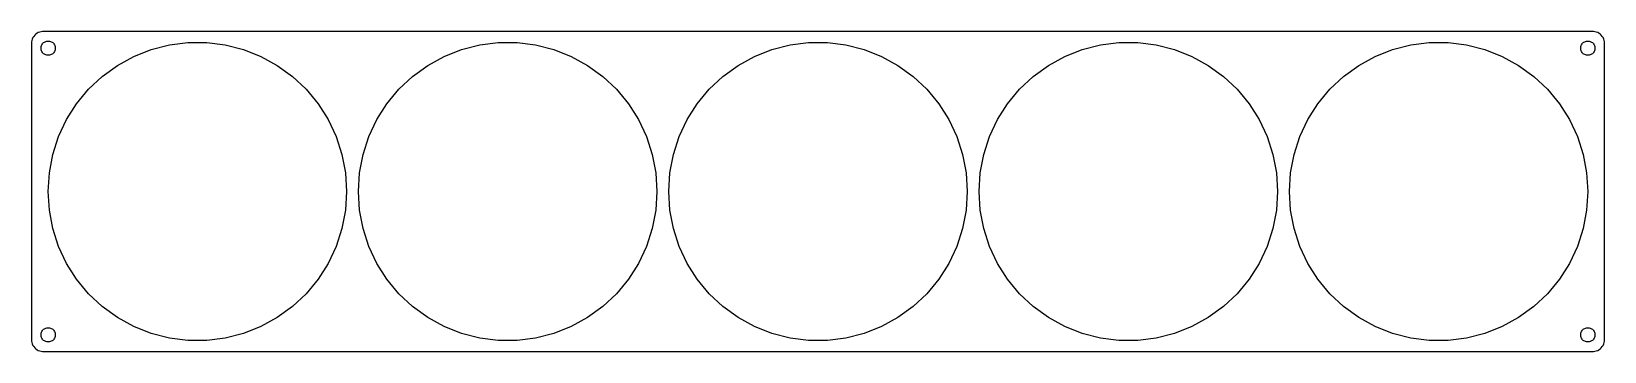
# Model space of a CAD drawing. Header units: metres. Extents: x -330 to 330, y -67 to 67.
import ezdxf

# ---------------------------------------------------------------- set-up
doc = ezdxf.new("R2010")
doc.units = ezdxf.units.M

msp = doc.modelspace()

# ---------------------------------------------------------------- linework, layer by layer
for p, q in [((-327.179, 66.2216), (-327.687, 65.8526)), ((-326.629, 66.5241), (-327.179, 66.2216)), ((-326.045, 66.7553), (-326.629, 66.5241)), ((-325.437, 66.9114), (-326.045, 66.7553)), ((-324.814, 66.9901), (-325.437, 66.9114)), ((324.814, 66.9901), (-324.814, 66.9901)), ((325.437, 66.9114), (324.814, 66.9901)), ((326.045, 66.7553), (325.437, 66.9114)), ((326.629, 66.5241), (326.045, 66.7553)), ((327.179, 66.2216), (326.629, 66.5241)), ((327.687, 65.8526), (327.179, 66.2216)), ((-329.461, 62.6267), (-329.5, 62)), ((-329.5, 62), (-329.5, -62)), ((-329.343, 63.2434), (-329.461, 62.6267)), ((-329.149, 63.8406), (-329.343, 63.2434)), ((-328.882, 64.4088), (-329.149, 63.8406)), ((-328.545, 64.9389), (-328.882, 64.4088)), ((-328.145, 65.4227), (-328.545, 64.9389)), ((-327.687, 65.8526), (-328.145, 65.4227)), ((-325.5, 60), (-325.476, 60.376)), ((-325.476, 59.624), (-325.5, 60)), ((-325.476, 60.376), (-325.406, 60.7461)), ((-325.406, 59.2539), (-325.476, 59.624)), ((-325.406, 60.7461), (-325.289, 61.1044)), ((-325.289, 61.1044), (-325.129, 61.4453)), ((-325.129, 61.4453), (-324.927, 61.7634)), ((-324.927, 61.7634), (-324.687, 62.0536)), ((-324.687, 62.0536), (-324.412, 62.3115)), ((-324.412, 62.3115), (-324.107, 62.533)), ((-324.107, 62.533), (-323.777, 62.7145)), ((-323.777, 62.7145), (-323.427, 62.8532)), ((-323.427, 62.8532), (-323.062, 62.9469)), ((-323.062, 62.9469), (-322.688, 62.9941)), ((-322.688, 62.9941), (-322.312, 62.9941)), ((-322.312, 62.9941), (-321.938, 62.9469)), ((-321.938, 62.9469), (-321.573, 62.8532)), ((-321.573, 62.8532), (-321.223, 62.7145)), ((-321.223, 62.7145), (-320.893, 62.533)), ((-320.893, 62.533), (-320.588, 62.3115)), ((-320.588, 62.3115), (-320.313, 62.0536)), ((-320.313, 62.0536), (-320.073, 61.7634)), ((-320.073, 61.7634), (-319.871, 61.4453)), ((-319.871, 61.4453), (-319.711, 61.1044)), ((-319.711, 61.1044), (-319.594, 60.7461)), ((-319.594, 60.7461), (-319.524, 60.376)), ((-319.524, 59.624), (-319.594, 59.2539)), ((-319.524, 60.376), (-319.5, 60)), ((-319.5, 60), (-319.524, 59.624)), ((-286.611, 56.5517), (-279.314, 59.441)), ((-279.314, 59.441), (-271.711, 61.3929)), ((-271.711, 61.3929), (-263.924, 62.3767)), ((-263.924, 62.3767), (-256.076, 62.3767)), ((-256.076, 62.3767), (-248.289, 61.3929)), ((-248.289, 61.3929), (-240.686, 59.441)), ((-240.686, 59.441), (-233.389, 56.5517)), ((-156.611, 56.5517), (-149.314, 59.441)), ((-149.314, 59.441), (-141.711, 61.3929)), ((-141.711, 61.3929), (-133.924, 62.3767)), ((-133.924, 62.3767), (-126.076, 62.3767)), ((-126.076, 62.3767), (-118.289, 61.3929)), ((-118.289, 61.3929), (-110.686, 59.441)), ((-110.686, 59.441), (-103.389, 56.5517)), ((-26.6112, 56.5517), (-19.3136, 59.441)), ((-19.3136, 59.441), (-11.7113, 61.3929)), ((-11.7113, 61.3929), (-3.92439, 62.3767)), ((-3.92439, 62.3767), (3.92439, 62.3767)), ((3.92439, 62.3767), (11.7113, 61.3929)), ((11.7113, 61.3929), (19.3136, 59.441)), ((19.3136, 59.441), (26.6112, 56.5517)), ((103.389, 56.5517), (110.686, 59.441)), ((110.686, 59.441), (118.289, 61.3929)), ((118.289, 61.3929), (126.076, 62.3767)), ((126.076, 62.3767), (133.924, 62.3767)), ((133.924, 62.3767), (141.711, 61.3929)), ((141.711, 61.3929), (149.314, 59.441)), ((149.314, 59.441), (156.611, 56.5517)), ((233.389, 56.5517), (240.686, 59.441)), ((240.686, 59.441), (248.289, 61.3929)), ((248.289, 61.3929), (256.076, 62.3767)), ((256.076, 62.3767), (263.924, 62.3767)), ((263.924, 62.3767), (271.711, 61.3929)), ((271.711, 61.3929), (279.314, 59.441)), ((279.314, 59.441), (286.611, 56.5517)), ((319.5, 60), (319.524, 60.376)), ((319.524, 59.624), (319.5, 60)), ((319.524, 60.376), (319.594, 60.7461)), ((319.594, 59.2539), (319.524, 59.624)), ((319.594, 60.7461), (319.711, 61.1044)), ((319.711, 61.1044), (319.871, 61.4453)), ((319.871, 61.4453), (320.073, 61.7634)), ((320.073, 61.7634), (320.313, 62.0536)), ((320.313, 62.0536), (320.588, 62.3115)), ((320.588, 62.3115), (320.893, 62.533)), ((320.893, 62.533), (321.223, 62.7145)), ((321.223, 62.7145), (321.573, 62.8532)), ((321.573, 62.8532), (321.938, 62.9469)), ((321.938, 62.9469), (322.312, 62.9941)), ((322.312, 62.9941), (322.688, 62.9941)), ((322.688, 62.9941), (323.062, 62.9469)), ((323.062, 62.9469), (323.427, 62.8532)), ((323.427, 62.8532), (323.777, 62.7145)), ((323.777, 62.7145), (324.107, 62.533)), ((324.107, 62.533), (324.412, 62.3115)), ((324.412, 62.3115), (324.687, 62.0536)), ((324.687, 62.0536), (324.927, 61.7634)), ((324.927, 61.7634), (325.129, 61.4453)), ((325.129, 61.4453), (325.289, 61.1044)), ((325.289, 61.1044), (325.406, 60.7461)), ((325.406, 60.7461), (325.476, 60.376)), ((325.476, 59.624), (325.406, 59.2539)), ((325.476, 60.376), (325.5, 60)), ((325.5, 60), (325.476, 59.624)), ((328.145, 65.4227), (327.687, 65.8526)), ((328.545, 64.9389), (328.145, 65.4227)), ((328.882, 64.4088), (328.545, 64.9389)), ((329.149, 63.8406), (328.882, 64.4088)), ((329.343, 63.2434), (329.149, 63.8406)), ((329.461, 62.6267), (329.343, 63.2434)), ((329.5, 62), (329.461, 62.6267)), ((329.5, -62), (329.5, 62)), ((-325.289, 58.8956), (-325.406, 59.2539)), ((-325.129, 58.5547), (-325.289, 58.8956)), ((-324.927, 58.2366), (-325.129, 58.5547)), ((-324.687, 57.9464), (-324.927, 58.2366)), ((-324.412, 57.6885), (-324.687, 57.9464)), ((-324.107, 57.467), (-324.412, 57.6885)), ((-323.777, 57.2855), (-324.107, 57.467)), ((-323.427, 57.1468), (-323.777, 57.2855)), ((-323.062, 57.0531), (-323.427, 57.1468)), ((-322.688, 57.0059), (-323.062, 57.0531)), ((-322.312, 57.0059), (-322.688, 57.0059)), ((-321.938, 57.0531), (-322.312, 57.0059)), ((-321.573, 57.1468), (-321.938, 57.0531)), ((-321.223, 57.2855), (-321.573, 57.1468)), ((-320.893, 57.467), (-321.223, 57.2855)), ((-320.588, 57.6885), (-320.893, 57.467)), ((-320.313, 57.9464), (-320.588, 57.6885)), ((-320.073, 58.2366), (-320.313, 57.9464)), ((-319.871, 58.5547), (-320.073, 58.2366)), ((-319.711, 58.8956), (-319.871, 58.5547)), ((-319.594, 59.2539), (-319.711, 58.8956)), ((-299.839, 48.1571), (-293.489, 52.7705)), ((-293.489, 52.7705), (-286.611, 56.5517)), ((-233.389, 56.5517), (-226.511, 52.7705)), ((-226.511, 52.7705), (-220.161, 48.1571)), ((-169.839, 48.1571), (-163.489, 52.7705)), ((-163.489, 52.7705), (-156.611, 56.5517)), ((-103.389, 56.5517), (-96.5108, 52.7705)), ((-96.5108, 52.7705), (-90.161, 48.1571)), ((-39.839, 48.1571), (-33.4892, 52.7705)), ((-33.4892, 52.7705), (-26.6112, 56.5517)), ((26.6112, 56.5517), (33.4892, 52.7705)), ((33.4892, 52.7705), (39.839, 48.1571)), ((90.161, 48.1571), (96.5108, 52.7705)), ((96.5108, 52.7705), (103.389, 56.5517)), ((156.611, 56.5517), (163.489, 52.7705)), ((163.489, 52.7705), (169.839, 48.1571)), ((220.161, 48.1571), (226.511, 52.7705)), ((226.511, 52.7705), (233.389, 56.5517)), ((286.611, 56.5517), (293.489, 52.7705)), ((293.489, 52.7705), (299.839, 48.1571)), ((319.711, 58.8956), (319.594, 59.2539)), ((319.871, 58.5547), (319.711, 58.8956)), ((320.073, 58.2366), (319.871, 58.5547)), ((320.313, 57.9464), (320.073, 58.2366)), ((320.588, 57.6885), (320.313, 57.9464)), ((320.893, 57.467), (320.588, 57.6885)), ((321.223, 57.2855), (320.893, 57.467)), ((321.573, 57.1468), (321.223, 57.2855)), ((321.938, 57.0531), (321.573, 57.1468)), ((322.312, 57.0059), (321.938, 57.0531)), ((322.688, 57.0059), (322.312, 57.0059)), ((323.062, 57.0531), (322.688, 57.0059)), ((323.427, 57.1468), (323.062, 57.0531)), ((323.777, 57.2855), (323.427, 57.1468)), ((324.107, 57.467), (323.777, 57.2855)), ((324.412, 57.6885), (324.107, 57.467)), ((324.687, 57.9464), (324.412, 57.6885)), ((324.927, 58.2366), (324.687, 57.9464)), ((325.129, 58.5547), (324.927, 58.2366)), ((325.289, 58.8956), (325.129, 58.5547)), ((325.406, 59.2539), (325.289, 58.8956)), ((-305.561, 42.7842), (-299.839, 48.1571)), ((-220.161, 48.1571), (-214.439, 42.7842)), ((-175.561, 42.7842), (-169.839, 48.1571)), ((-90.161, 48.1571), (-84.4395, 42.7842)), ((-45.5605, 42.7842), (-39.839, 48.1571)), ((39.839, 48.1571), (45.5605, 42.7842)), ((84.4395, 42.7842), (90.161, 48.1571)), ((169.839, 48.1571), (175.561, 42.7842)), ((214.439, 42.7842), (220.161, 48.1571)), ((299.839, 48.1571), (305.561, 42.7842)), ((-310.564, 36.7366), (-305.561, 42.7842)), ((-214.439, 42.7842), (-209.436, 36.7366)), ((-180.564, 36.7366), (-175.561, 42.7842)), ((-84.4395, 42.7842), (-79.4364, 36.7366)), ((-50.5636, 36.7366), (-45.5605, 42.7842)), ((45.5605, 42.7842), (50.5636, 36.7366)), ((79.4364, 36.7366), (84.4395, 42.7842)), ((175.561, 42.7842), (180.564, 36.7366)), ((209.436, 36.7366), (214.439, 42.7842)), ((305.561, 42.7842), (310.564, 36.7366)), ((-314.769, 30.1096), (-310.564, 36.7366)), ((-209.436, 36.7366), (-205.231, 30.1096)), ((-184.769, 30.1096), (-180.564, 36.7366)), ((-79.4364, 36.7366), (-75.2308, 30.1096)), ((-54.7692, 30.1096), (-50.5636, 36.7366)), ((50.5636, 36.7366), (54.7692, 30.1096)), ((75.2308, 30.1096), (79.4364, 36.7366)), ((180.564, 36.7366), (184.769, 30.1096)), ((205.231, 30.1096), (209.436, 36.7366)), ((310.564, 36.7366), (314.769, 30.1096)), ((-318.111, 23.0078), (-314.769, 30.1096)), ((-205.231, 30.1096), (-201.889, 23.0078)), ((-188.111, 23.0078), (-184.769, 30.1096)), ((-75.2308, 30.1096), (-71.889, 23.0078)), ((-58.111, 23.0078), (-54.7692, 30.1096)), ((54.7692, 30.1096), (58.111, 23.0078)), ((71.889, 23.0078), (75.2308, 30.1096)), ((184.769, 30.1096), (188.111, 23.0078)), ((201.889, 23.0078), (205.231, 30.1096)), ((314.769, 30.1096), (318.111, 23.0078)), ((-320.536, 15.5431), (-318.111, 23.0078)), ((-201.889, 23.0078), (-199.464, 15.5431)), ((-190.536, 15.5431), (-188.111, 23.0078)), ((-71.889, 23.0078), (-69.4635, 15.5431)), ((-60.5364, 15.5431), (-58.111, 23.0078)), ((58.111, 23.0078), (60.5364, 15.5431)), ((69.4635, 15.5431), (71.889, 23.0078)), ((188.111, 23.0078), (190.536, 15.5431)), ((199.464, 15.5431), (201.889, 23.0078)), ((318.111, 23.0078), (320.536, 15.5431)), ((-322.007, 7.83331), (-320.536, 15.5431)), ((-199.464, 15.5431), (-197.993, 7.83331)), ((-192.007, 7.83331), (-190.536, 15.5431)), ((-69.4635, 15.5431), (-67.9928, 7.83331)), ((-62.0072, 7.83331), (-60.5364, 15.5431)), ((60.5364, 15.5431), (62.0072, 7.83331)), ((67.9928, 7.83331), (69.4635, 15.5431)), ((190.536, 15.5431), (192.007, 7.83331)), ((197.993, 7.83331), (199.464, 15.5431)), ((320.536, 15.5431), (322.007, 7.83331)), ((-322.5, 0), (-322.007, 7.83331)), ((-197.993, 7.83331), (-197.5, 0)), ((-192.5, 0), (-192.007, 7.83331)), ((-67.9928, 7.83331), (-67.5, 0)), ((-62.5, 0), (-62.0072, 7.83331)), ((62.0072, 7.83331), (62.5, 0)), ((67.5, 0), (67.9928, 7.83331)), ((192.007, 7.83331), (192.5, 0)), ((197.5, 0), (197.993, 7.83331)), ((322.007, 7.83331), (322.5, 0)), ((-322.007, -7.83331), (-322.5, 0)), ((-197.5, 0), (-197.993, -7.83331)), ((-192.007, -7.83331), (-192.5, 0)), ((-67.5, 0), (-67.9928, -7.83331)), ((-62.0072, -7.83331), (-62.5, 0)), ((62.5, 0), (62.0072, -7.83331)), ((67.9928, -7.83331), (67.5, 0)), ((192.5, 0), (192.007, -7.83331)), ((197.993, -7.83331), (197.5, 0)), ((322.5, 0), (322.007, -7.83331)), ((-320.536, -15.5431), (-322.007, -7.83331)), ((-197.993, -7.83331), (-199.464, -15.5431)), ((-190.536, -15.5431), (-192.007, -7.83331)), ((-67.9928, -7.83331), (-69.4635, -15.5431)), ((-60.5364, -15.5431), (-62.0072, -7.83331)), ((62.0072, -7.83331), (60.5364, -15.5431)), ((69.4635, -15.5431), (67.9928, -7.83331)), ((192.007, -7.83331), (190.536, -15.5431)), ((199.464, -15.5431), (197.993, -7.83331)), ((322.007, -7.83331), (320.536, -15.5431)), ((-318.111, -23.0078), (-320.536, -15.5431)), ((-199.464, -15.5431), (-201.889, -23.0078)), ((-188.111, -23.0078), (-190.536, -15.5431)), ((-69.4635, -15.5431), (-71.889, -23.0078)), ((-58.111, -23.0078), (-60.5364, -15.5431)), ((60.5364, -15.5431), (58.111, -23.0078)), ((71.889, -23.0078), (69.4635, -15.5431)), ((190.536, -15.5431), (188.111, -23.0078)), ((201.889, -23.0078), (199.464, -15.5431)), ((320.536, -15.5431), (318.111, -23.0078)), ((-314.769, -30.1096), (-318.111, -23.0078)), ((-201.889, -23.0078), (-205.231, -30.1096)), ((-184.769, -30.1096), (-188.111, -23.0078)), ((-71.889, -23.0078), (-75.2308, -30.1096)), ((-54.7692, -30.1096), (-58.111, -23.0078)), ((58.111, -23.0078), (54.7692, -30.1096)), ((75.2308, -30.1096), (71.889, -23.0078)), ((188.111, -23.0078), (184.769, -30.1096)), ((205.231, -30.1096), (201.889, -23.0078)), ((318.111, -23.0078), (314.769, -30.1096)), ((-310.564, -36.7366), (-314.769, -30.1096)), ((-205.231, -30.1096), (-209.436, -36.7366)), ((-180.564, -36.7366), (-184.769, -30.1096)), ((-75.2308, -30.1096), (-79.4364, -36.7366)), ((-50.5636, -36.7366), (-54.7692, -30.1096)), ((54.7692, -30.1096), (50.5636, -36.7366)), ((79.4364, -36.7366), (75.2308, -30.1096)), ((184.769, -30.1096), (180.564, -36.7366)), ((209.436, -36.7366), (205.231, -30.1096)), ((314.769, -30.1096), (310.564, -36.7366)), ((-305.561, -42.7842), (-310.564, -36.7366)), ((-209.436, -36.7366), (-214.439, -42.7842)), ((-175.561, -42.7842), (-180.564, -36.7366)), ((-79.4364, -36.7366), (-84.4395, -42.7842)), ((-45.5605, -42.7842), (-50.5636, -36.7366)), ((50.5636, -36.7366), (45.5605, -42.7842)), ((84.4395, -42.7842), (79.4364, -36.7366)), ((180.564, -36.7366), (175.561, -42.7842)), ((214.439, -42.7842), (209.436, -36.7366)), ((310.564, -36.7366), (305.561, -42.7842)), ((-299.839, -48.1571), (-305.561, -42.7842)), ((-214.439, -42.7842), (-220.161, -48.1571)), ((-169.839, -48.1571), (-175.561, -42.7842)), ((-84.4395, -42.7842), (-90.161, -48.1571)), ((-39.839, -48.1571), (-45.5605, -42.7842)), ((45.5605, -42.7842), (39.839, -48.1571)), ((90.161, -48.1571), (84.4395, -42.7842)), ((175.561, -42.7842), (169.839, -48.1571)), ((220.161, -48.1571), (214.439, -42.7842)), ((305.561, -42.7842), (299.839, -48.1571)), ((-293.489, -52.7705), (-299.839, -48.1571)), ((-220.161, -48.1571), (-226.511, -52.7705)), ((-163.489, -52.7705), (-169.839, -48.1571)), ((-90.161, -48.1571), (-96.5108, -52.7705)), ((-33.4892, -52.7705), (-39.839, -48.1571)), ((39.839, -48.1571), (33.4892, -52.7705)), ((96.5108, -52.7705), (90.161, -48.1571)), ((169.839, -48.1571), (163.489, -52.7705)), ((226.511, -52.7705), (220.161, -48.1571)), ((299.839, -48.1571), (293.489, -52.7705)), ((-325.476, -59.624), (-325.406, -59.2539)), ((-325.406, -59.2539), (-325.289, -58.8956)), ((-325.289, -58.8956), (-325.129, -58.5547)), ((-325.129, -58.5547), (-324.927, -58.2366)), ((-324.927, -58.2366), (-324.687, -57.9464)), ((-324.687, -57.9464), (-324.412, -57.6885)), ((-324.412, -57.6885), (-324.107, -57.467)), ((-324.107, -57.467), (-323.777, -57.2855)), ((-323.777, -57.2855), (-323.427, -57.1468)), ((-323.427, -57.1468), (-323.062, -57.0531)), ((-323.062, -57.0531), (-322.688, -57.0059)), ((-322.688, -57.0059), (-322.312, -57.0059)), ((-322.312, -57.0059), (-321.938, -57.0531)), ((-321.938, -57.0531), (-321.573, -57.1468)), ((-321.573, -57.1468), (-321.223, -57.2855)), ((-321.223, -57.2855), (-320.893, -57.467)), ((-320.893, -57.467), (-320.588, -57.6885)), ((-320.588, -57.6885), (-320.313, -57.9464)), ((-320.313, -57.9464), (-320.073, -58.2366)), ((-320.073, -58.2366), (-319.871, -58.5547)), ((-319.871, -58.5547), (-319.711, -58.8956)), ((-319.711, -58.8956), (-319.594, -59.2539)), ((-319.594, -59.2539), (-319.524, -59.624)), ((-286.611, -56.5517), (-293.489, -52.7705)), ((-279.314, -59.441), (-286.611, -56.5517)), ((-233.389, -56.5517), (-240.686, -59.441)), ((-226.511, -52.7705), (-233.389, -56.5517)), ((-156.611, -56.5517), (-163.489, -52.7705)), ((-149.314, -59.441), (-156.611, -56.5517)), ((-103.389, -56.5517), (-110.686, -59.441)), ((-96.5108, -52.7705), (-103.389, -56.5517)), ((-26.6112, -56.5517), (-33.4892, -52.7705)), ((-19.3136, -59.441), (-26.6112, -56.5517)), ((26.6112, -56.5517), (19.3136, -59.441)), ((33.4892, -52.7705), (26.6112, -56.5517)), ((103.389, -56.5517), (96.5108, -52.7705)), ((110.686, -59.441), (103.389, -56.5517)), ((156.611, -56.5517), (149.314, -59.441)), ((163.489, -52.7705), (156.611, -56.5517)), ((233.389, -56.5517), (226.511, -52.7705)), ((240.686, -59.441), (233.389, -56.5517)), ((286.611, -56.5517), (279.314, -59.441)), ((293.489, -52.7705), (286.611, -56.5517)), ((319.524, -59.624), (319.594, -59.2539)), ((319.594, -59.2539), (319.711, -58.8956)), ((319.711, -58.8956), (319.871, -58.5547)), ((319.871, -58.5547), (320.073, -58.2366)), ((320.073, -58.2366), (320.313, -57.9464)), ((320.313, -57.9464), (320.588, -57.6885)), ((320.588, -57.6885), (320.893, -57.467)), ((320.893, -57.467), (321.223, -57.2855)), ((321.223, -57.2855), (321.573, -57.1468)), ((321.573, -57.1468), (321.938, -57.0531)), ((321.938, -57.0531), (322.312, -57.0059)), ((322.312, -57.0059), (322.688, -57.0059)), ((322.688, -57.0059), (323.062, -57.0531)), ((323.062, -57.0531), (323.427, -57.1468)), ((323.427, -57.1468), (323.777, -57.2855)), ((323.777, -57.2855), (324.107, -57.467)), ((324.107, -57.467), (324.412, -57.6885)), ((324.412, -57.6885), (324.687, -57.9464)), ((324.687, -57.9464), (324.927, -58.2366)), ((324.927, -58.2366), (325.129, -58.5547)), ((325.129, -58.5547), (325.289, -58.8956)), ((325.289, -58.8956), (325.406, -59.2539)), ((325.406, -59.2539), (325.476, -59.624)), ((-329.5, -62), (-329.461, -62.6267)), ((-329.461, -62.6267), (-329.343, -63.2434)), ((-329.343, -63.2434), (-329.149, -63.8406)), ((-329.149, -63.8406), (-328.882, -64.4088)), ((-328.882, -64.4088), (-328.545, -64.9389)), ((-328.545, -64.9389), (-328.145, -65.4227)), ((-328.145, -65.4227), (-327.687, -65.8526)), ((-327.687, -65.8526), (-327.179, -66.2216)), ((-325.5, -60), (-325.476, -59.624)), ((-325.476, -60.376), (-325.5, -60)), ((-325.406, -60.7461), (-325.476, -60.376)), ((-325.289, -61.1044), (-325.406, -60.7461)), ((-325.129, -61.4453), (-325.289, -61.1044)), ((-324.927, -61.7634), (-325.129, -61.4453)), ((-324.687, -62.0536), (-324.927, -61.7634)), ((-324.412, -62.3115), (-324.687, -62.0536)), ((-324.107, -62.533), (-324.412, -62.3115)), ((-323.777, -62.7145), (-324.107, -62.533)), ((-323.427, -62.8532), (-323.777, -62.7145)), ((-323.062, -62.9469), (-323.427, -62.8532)), ((-322.688, -62.9941), (-323.062, -62.9469)), ((-322.312, -62.9941), (-322.688, -62.9941)), ((-321.938, -62.9469), (-322.312, -62.9941)), ((-321.573, -62.8532), (-321.938, -62.9469)), ((-321.223, -62.7145), (-321.573, -62.8532)), ((-320.893, -62.533), (-321.223, -62.7145)), ((-320.588, -62.3115), (-320.893, -62.533)), ((-320.313, -62.0536), (-320.588, -62.3115)), ((-320.073, -61.7634), (-320.313, -62.0536)), ((-319.871, -61.4453), (-320.073, -61.7634)), ((-319.711, -61.1044), (-319.871, -61.4453)), ((-319.594, -60.7461), (-319.711, -61.1044)), ((-319.524, -60.376), (-319.594, -60.7461)), ((-319.524, -59.624), (-319.5, -60)), ((-319.5, -60), (-319.524, -60.376)), ((-271.711, -61.3929), (-279.314, -59.441)), ((-263.924, -62.3767), (-271.711, -61.3929)), ((-256.076, -62.3767), (-263.924, -62.3767)), ((-248.289, -61.3929), (-256.076, -62.3767)), ((-240.686, -59.441), (-248.289, -61.3929)), ((-141.711, -61.3929), (-149.314, -59.441)), ((-133.924, -62.3767), (-141.711, -61.3929)), ((-126.076, -62.3767), (-133.924, -62.3767)), ((-118.289, -61.3929), (-126.076, -62.3767)), ((-110.686, -59.441), (-118.289, -61.3929)), ((-11.7113, -61.3929), (-19.3136, -59.441)), ((-3.92439, -62.3767), (-11.7113, -61.3929)), ((3.92439, -62.3767), (-3.92439, -62.3767)), ((11.7113, -61.3929), (3.92439, -62.3767)), ((19.3136, -59.441), (11.7113, -61.3929)), ((118.289, -61.3929), (110.686, -59.441)), ((126.076, -62.3767), (118.289, -61.3929)), ((133.924, -62.3767), (126.076, -62.3767)), ((141.711, -61.3929), (133.924, -62.3767)), ((149.314, -59.441), (141.711, -61.3929)), ((248.289, -61.3929), (240.686, -59.441)), ((256.076, -62.3767), (248.289, -61.3929)), ((263.924, -62.3767), (256.076, -62.3767)), ((271.711, -61.3929), (263.924, -62.3767)), ((279.314, -59.441), (271.711, -61.3929)), ((319.5, -60), (319.524, -59.624)), ((319.524, -60.376), (319.5, -60)), ((319.594, -60.7461), (319.524, -60.376)), ((319.711, -61.1044), (319.594, -60.7461)), ((319.871, -61.4453), (319.711, -61.1044)), ((320.073, -61.7634), (319.871, -61.4453)), ((320.313, -62.0536), (320.073, -61.7634)), ((320.588, -62.3115), (320.313, -62.0536)), ((320.893, -62.533), (320.588, -62.3115)), ((321.223, -62.7145), (320.893, -62.533)), ((321.573, -62.8532), (321.223, -62.7145)), ((321.938, -62.9469), (321.573, -62.8532)), ((322.312, -62.9941), (321.938, -62.9469)), ((322.688, -62.9941), (322.312, -62.9941)), ((323.062, -62.9469), (322.688, -62.9941)), ((323.427, -62.8532), (323.062, -62.9469)), ((323.777, -62.7145), (323.427, -62.8532)), ((324.107, -62.533), (323.777, -62.7145)), ((324.412, -62.3115), (324.107, -62.533)), ((324.687, -62.0536), (324.412, -62.3115)), ((324.927, -61.7634), (324.687, -62.0536)), ((325.129, -61.4453), (324.927, -61.7634)), ((325.289, -61.1044), (325.129, -61.4453)), ((325.406, -60.7461), (325.289, -61.1044)), ((325.476, -60.376), (325.406, -60.7461)), ((325.476, -59.624), (325.5, -60)), ((325.5, -60), (325.476, -60.376)), ((327.179, -66.2216), (327.687, -65.8526)), ((327.687, -65.8526), (328.145, -65.4227)), ((328.145, -65.4227), (328.545, -64.9389)), ((328.545, -64.9389), (328.882, -64.4088)), ((328.882, -64.4088), (329.149, -63.8406)), ((329.149, -63.8406), (329.343, -63.2434)), ((329.343, -63.2434), (329.461, -62.6267)), ((329.461, -62.6267), (329.5, -62)), ((-327.179, -66.2216), (-326.629, -66.5241)), ((-326.629, -66.5241), (-326.045, -66.7553)), ((-326.045, -66.7553), (-325.437, -66.9114)), ((-325.437, -66.9114), (-324.814, -66.9901)), ((-324.814, -66.9901), (324.814, -66.9901)), ((324.814, -66.9901), (325.437, -66.9114)), ((325.437, -66.9114), (326.045, -66.7553)), ((326.045, -66.7553), (326.629, -66.5241)), ((326.629, -66.5241), (327.179, -66.2216))]:
    msp.add_line(p, q)

doc.saveas('drawing.dxf')
